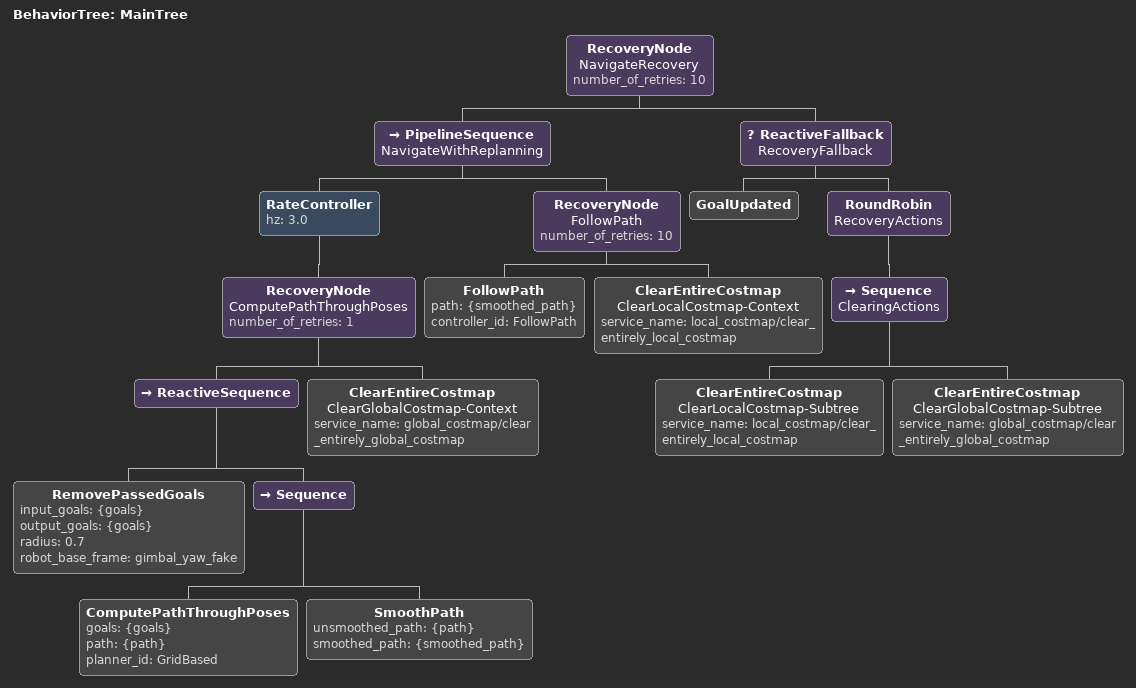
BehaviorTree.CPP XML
<?xml version="1.0" encoding="UTF-8"?>
<root BTCPP_format="3"
      main_tree_to_execute="MainTree">
  <BehaviorTree ID="MainTree">
    <RecoveryNode name="NavigateRecovery"
                  number_of_retries="10">
      <PipelineSequence name="NavigateWithReplanning">
        <RateController hz="3.0">
          <RecoveryNode name="ComputePathThroughPoses"
                        number_of_retries="1">
            <ReactiveSequence>
              <RemovePassedGoals input_goals="{goals}"
                                 output_goals="{goals}"
                                 radius="0.7"
                                 robot_base_frame="gimbal_yaw_fake"/>
              <Sequence>
                <ComputePathThroughPoses goals="{goals}" path="{path}" planner_id="GridBased"/>
                <SmoothPath unsmoothed_path="{path}" smoothed_path="{smoothed_path}"/>
              </Sequence>
            </ReactiveSequence>
            <ClearEntireCostmap name="ClearGlobalCostmap-Context"
                                service_name="global_costmap/clear_entirely_global_costmap"/>
          </RecoveryNode>
        </RateController>
        <RecoveryNode name="FollowPath"
                      number_of_retries="10">
          <FollowPath path="{smoothed_path}"
                      controller_id="FollowPath"/>
          <ClearEntireCostmap name="ClearLocalCostmap-Context"
                              service_name="local_costmap/clear_entirely_local_costmap"/>
        </RecoveryNode>
      </PipelineSequence>
      <ReactiveFallback name="RecoveryFallback">
        <GoalUpdated/>
        <RoundRobin name="RecoveryActions">
          <Sequence name="ClearingActions">
            <ClearEntireCostmap name="ClearLocalCostmap-Subtree"
                                service_name="local_costmap/clear_entirely_local_costmap"/>
            <ClearEntireCostmap name="ClearGlobalCostmap-Subtree"
                                service_name="global_costmap/clear_entirely_global_costmap"/>
          </Sequence>
        </RoundRobin>
      </ReactiveFallback>
    </RecoveryNode>
  </BehaviorTree>
</root>
